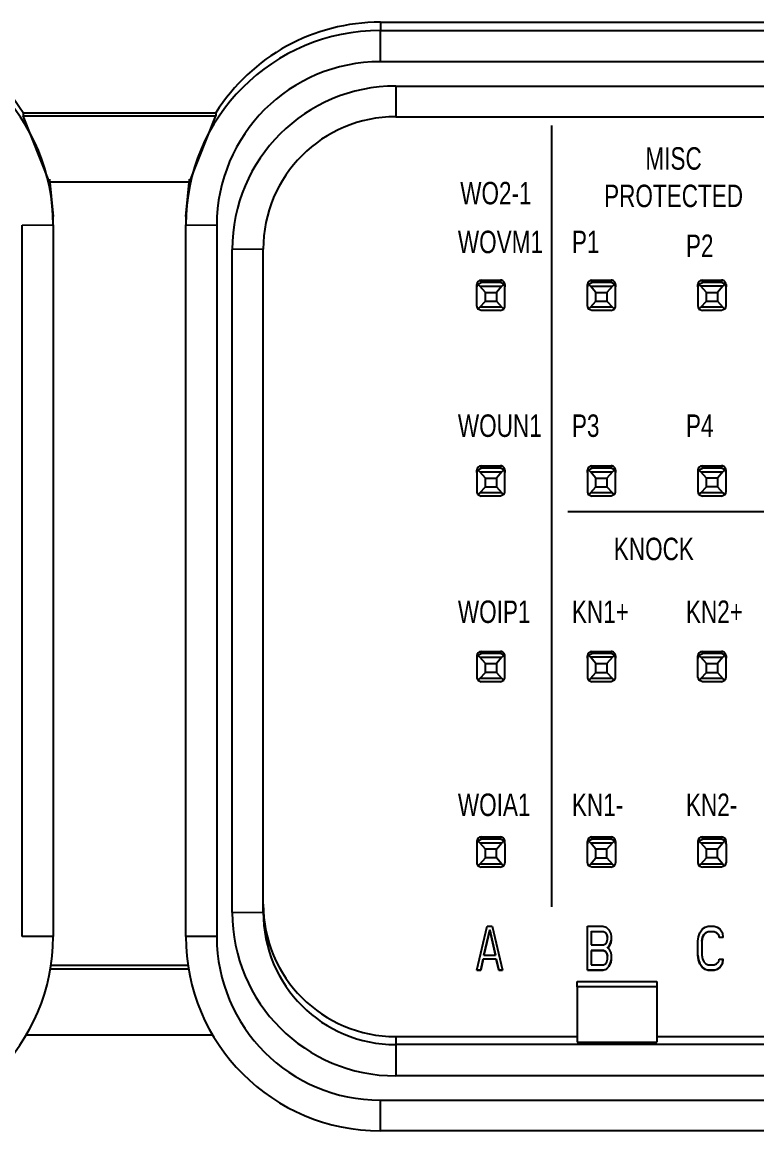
# Model space of a CAD drawing. Header units: inches. Extents: x -3.1 to 15.4, y 3.5 to 10.5.
# Drawn here: x 11.808 to 12.462, y 8.738 to 9.726 of the extents above; entities that cross this region are included whole.
import ezdxf

# ---------------------------------------------------------------- set-up
doc = ezdxf.new("R2010")
doc.units = ezdxf.units.IN
doc.header["$MEASUREMENT"] = 0
doc.layers.get('0').update_dxf_attribs({"linetype": 'CONTINUOUS'})
doc.layers.add('TAGS', color=1, linetype='CONTINUOUS')
doc.styles.get("Standard").update_dxf_attribs({"font": 'txt', "width": 0.75})

msp = doc.modelspace()

# ---------------------------------------------------------------- linework, layer by layer
at = {"color": 7, "linetype": 'Continuous'}
for p, q in [((12.12675, 9.72587), (12.74204, 9.72587)), ((12.12675, 9.72587), (12.12675, 9.71843)), ((12.12675, 9.69063), (12.12675, 9.71843)), ((12.12675, 9.71843), (13.49289, 9.71843)), ((13.49289, 9.69063), (12.12675, 9.69063)), ((12.14053, 9.66898), (13.47911, 9.66898)), ((12.14053, 9.66898), (12.14053, 9.64166)), ((11.80864, 9.64517), (11.80864, 9.6423)), ((11.80864, 9.64517), (11.9803, 9.64517)), ((11.83215, 9.58324), (11.80864, 9.6423)), ((11.80864, 9.6423), (11.9803, 9.6423)), ((11.95679, 9.58324), (11.9803, 9.6423)), ((11.9803, 9.64517), (11.9803, 9.6423)), ((12.14053, 9.64166), (13.47911, 9.64166)), ((11.83215, 9.58611), (11.83541, 9.55265)), ((11.95679, 9.58324), (11.83215, 9.58324)), ((11.95352, 9.55265), (11.95679, 9.58611)), ((11.83541, 9.54521), (11.83541, 9.55265)), ((11.95352, 9.55265), (11.95352, 9.54521)), ((11.80785, 9.54497), (11.83541, 9.54521)), ((11.80785, 8.91114), (11.80785, 9.54497)), ((11.83541, 9.54521), (11.83541, 8.91138)), ((11.95352, 9.54521), (11.98108, 9.54497)), ((11.95352, 8.91138), (11.95352, 9.54521)), ((11.98108, 9.54497), (11.98108, 8.91114)), ((12.02242, 9.52356), (11.99486, 9.52332)), ((11.99486, 8.93279), (11.99486, 9.52332)), ((12.02242, 8.93303), (12.02242, 9.52356)), ((12.21268, 9.48996), (12.21268, 9.49206)), ((12.2136, 9.49247), (12.21661, 9.49398)), ((12.2154, 9.49074), (12.2136, 9.49247)), ((12.21661, 9.49398), (12.21661, 9.496)), ((12.21661, 9.496), (12.23374, 9.496)), ((12.23374, 9.49398), (12.21661, 9.49398)), ((12.23374, 9.496), (12.23374, 9.49398)), ((12.23675, 9.49247), (12.23374, 9.49398)), ((12.23675, 9.49247), (12.23496, 9.49074)), ((12.23768, 9.49206), (12.23768, 9.48996)), ((12.3111, 9.48996), (12.3111, 9.49206)), ((12.31203, 9.49247), (12.31504, 9.49398)), ((12.31382, 9.49074), (12.31203, 9.49247)), ((12.31504, 9.49398), (12.31504, 9.496)), ((12.31504, 9.496), (12.33217, 9.496)), ((12.33217, 9.49398), (12.31504, 9.49398)), ((12.33217, 9.496), (12.33217, 9.49398)), ((12.33518, 9.49247), (12.33217, 9.49398)), ((12.33518, 9.49247), (12.33338, 9.49074)), ((12.3361, 9.49206), (12.3361, 9.48996)), ((12.40953, 9.48996), (12.40953, 9.49206)), ((12.41045, 9.49247), (12.41346, 9.49398)), ((12.41225, 9.49074), (12.41045, 9.49247)), ((12.41346, 9.49398), (12.41346, 9.496)), ((12.41346, 9.496), (12.43059, 9.496)), ((12.43059, 9.49398), (12.41346, 9.49398)), ((12.43059, 9.496), (12.43059, 9.49398)), ((12.4336, 9.49247), (12.43059, 9.49398)), ((12.4336, 9.49247), (12.43181, 9.49074)), ((12.43453, 9.49206), (12.43453, 9.48996)), ((12.21268, 9.47284), (12.21268, 9.48996)), ((12.22026, 9.4851), (12.2154, 9.49074)), ((12.2154, 9.49074), (12.23496, 9.49074)), ((12.22026, 9.47729), (12.22026, 9.4851)), ((12.22026, 9.4851), (12.2301, 9.4851)), ((12.23496, 9.49074), (12.2301, 9.4851)), ((12.2301, 9.4851), (12.2301, 9.47729)), ((12.23768, 9.47284), (12.23768, 9.48996)), ((12.3111, 9.47284), (12.3111, 9.48996)), ((12.31868, 9.4851), (12.31382, 9.49074)), ((12.31382, 9.49074), (12.33338, 9.49074)), ((12.31868, 9.47729), (12.31868, 9.4851)), ((12.31868, 9.4851), (12.32852, 9.4851)), ((12.33338, 9.49074), (12.32852, 9.4851)), ((12.32852, 9.4851), (12.32852, 9.47729)), ((12.3361, 9.47284), (12.3361, 9.48996)), ((12.40953, 9.48996), (12.40953, 9.47284)), ((12.41711, 9.4851), (12.41225, 9.49074)), ((12.43181, 9.49074), (12.41225, 9.49074)), ((12.41711, 9.47729), (12.41711, 9.4851)), ((12.41711, 9.4851), (12.42695, 9.4851)), ((12.43181, 9.49074), (12.42695, 9.4851)), ((12.42695, 9.4851), (12.42695, 9.47729)), ((12.43453, 9.47284), (12.43453, 9.48996)), ((12.2154, 9.47191), (12.22026, 9.47729)), ((12.22026, 9.47729), (12.2301, 9.47729)), ((12.2301, 9.47729), (12.23496, 9.47191)), ((12.31382, 9.47191), (12.31868, 9.47729)), ((12.31868, 9.47729), (12.32852, 9.47729)), ((12.32852, 9.47729), (12.33338, 9.47191)), ((12.41225, 9.47191), (12.41711, 9.47729)), ((12.41711, 9.47729), (12.42695, 9.47729)), ((12.42695, 9.47729), (12.43181, 9.47191)), ((12.2154, 9.47191), (12.2136, 9.47028)), ((12.21661, 9.46898), (12.2136, 9.47028)), ((12.23496, 9.47191), (12.2154, 9.47191)), ((12.23374, 9.46898), (12.21661, 9.46898)), ((12.23374, 9.46898), (12.23675, 9.47028)), ((12.23675, 9.47028), (12.23496, 9.47191)), ((12.31382, 9.47191), (12.31203, 9.47028)), ((12.31504, 9.46898), (12.31203, 9.47028)), ((12.33338, 9.47191), (12.31382, 9.47191)), ((12.33217, 9.46898), (12.31504, 9.46898)), ((12.33217, 9.46898), (12.33518, 9.47028)), ((12.33518, 9.47028), (12.33338, 9.47191)), ((12.41225, 9.47191), (12.41045, 9.47028)), ((12.41045, 9.47028), (12.41346, 9.46898)), ((12.43181, 9.47191), (12.41225, 9.47191)), ((12.43059, 9.46898), (12.41346, 9.46898)), ((12.4336, 9.47028), (12.43059, 9.46898)), ((12.4336, 9.47028), (12.43181, 9.47191)), ((12.21268, 9.32462), (12.21268, 9.32671)), ((12.21268, 9.32462), (12.21268, 9.30749)), ((12.2136, 9.32712), (12.21661, 9.32863)), ((12.2154, 9.32539), (12.2136, 9.32713)), ((12.22026, 9.31975), (12.2154, 9.32539)), ((12.2154, 9.32539), (12.23496, 9.32539)), ((12.21661, 9.32863), (12.21661, 9.33065)), ((12.21661, 9.33065), (12.23374, 9.33065)), ((12.23374, 9.32863), (12.21661, 9.32863)), ((12.23496, 9.32539), (12.2301, 9.31975)), ((12.23374, 9.33065), (12.23374, 9.32863)), ((12.23675, 9.32713), (12.23374, 9.32863)), ((12.23675, 9.32713), (12.23496, 9.32539)), ((12.23768, 9.32671), (12.23768, 9.32462)), ((12.23768, 9.30749), (12.23768, 9.32462)), ((12.3111, 9.32462), (12.3111, 9.32671)), ((12.3111, 9.32462), (12.3111, 9.30749)), ((12.31203, 9.32712), (12.31504, 9.32863)), ((12.31382, 9.32539), (12.31203, 9.32713)), ((12.31868, 9.31975), (12.31382, 9.32539)), ((12.31382, 9.32539), (12.33338, 9.32539)), ((12.31504, 9.32863), (12.31504, 9.33065)), ((12.31504, 9.33065), (12.33217, 9.33065)), ((12.33217, 9.32863), (12.31504, 9.32863)), ((12.33338, 9.32539), (12.32852, 9.31975)), ((12.33217, 9.33065), (12.33217, 9.32863)), ((12.33518, 9.32713), (12.33217, 9.32863)), ((12.33518, 9.32713), (12.33338, 9.32539)), ((12.3361, 9.32671), (12.3361, 9.32462)), ((12.3361, 9.30749), (12.3361, 9.32462)), ((12.40953, 9.32671), (12.40953, 9.32462)), ((12.40953, 9.32462), (12.40953, 9.30749)), ((12.41045, 9.32712), (12.41346, 9.32863)), ((12.41045, 9.32713), (12.41225, 9.32539)), ((12.41711, 9.31975), (12.41225, 9.32539)), ((12.41225, 9.32539), (12.43181, 9.32539)), ((12.41346, 9.32863), (12.41346, 9.33065)), ((12.41346, 9.33065), (12.43059, 9.33065)), ((12.43059, 9.32863), (12.41346, 9.32863)), ((12.43181, 9.32539), (12.42695, 9.31975)), ((12.43059, 9.33065), (12.43059, 9.32863)), ((12.4336, 9.32713), (12.43059, 9.32863)), ((12.43181, 9.32539), (12.4336, 9.32713)), ((12.43453, 9.32462), (12.43453, 9.32671)), ((12.43453, 9.30749), (12.43453, 9.32462)), ((12.22026, 9.31194), (12.22026, 9.31975)), ((12.22026, 9.31975), (12.2301, 9.31975)), ((12.2301, 9.31975), (12.2301, 9.31194)), ((12.31868, 9.31194), (12.31868, 9.31975)), ((12.31868, 9.31975), (12.32852, 9.31975)), ((12.32852, 9.31975), (12.32852, 9.31194)), ((12.41711, 9.31194), (12.41711, 9.31975)), ((12.42695, 9.31975), (12.41711, 9.31975)), ((12.42695, 9.31975), (12.42695, 9.31194)), ((12.2154, 9.30657), (12.2136, 9.30493)), ((12.2136, 9.30493), (12.21661, 9.30363)), ((12.2154, 9.30657), (12.22026, 9.31194)), ((12.23496, 9.30657), (12.2154, 9.30657)), ((12.22026, 9.31194), (12.2301, 9.31194)), ((12.2301, 9.31194), (12.23496, 9.30657)), ((12.23675, 9.30493), (12.23374, 9.30363)), ((12.23675, 9.30493), (12.23496, 9.30657)), ((12.31382, 9.30657), (12.31203, 9.30493)), ((12.31203, 9.30493), (12.31504, 9.30363)), ((12.31382, 9.30657), (12.31868, 9.31194)), ((12.33338, 9.30657), (12.31382, 9.30657)), ((12.31868, 9.31194), (12.32852, 9.31194)), ((12.32852, 9.31194), (12.33338, 9.30657)), ((12.33518, 9.30493), (12.33217, 9.30363)), ((12.33518, 9.30493), (12.33338, 9.30657)), ((12.41045, 9.30493), (12.41225, 9.30657)), ((12.41045, 9.30493), (12.41346, 9.30363)), ((12.41225, 9.30657), (12.41711, 9.31194)), ((12.43181, 9.30657), (12.41225, 9.30657)), ((12.42695, 9.31194), (12.41711, 9.31194)), ((12.42695, 9.31194), (12.43181, 9.30657)), ((12.43059, 9.30363), (12.4336, 9.30493)), ((12.43181, 9.30657), (12.4336, 9.30493)), ((12.23374, 9.30363), (12.21661, 9.30363)), ((12.33217, 9.30363), (12.31504, 9.30363)), ((12.43059, 9.30363), (12.41346, 9.30363)), ((12.21268, 9.16136), (12.21268, 9.15927)), ((12.21268, 9.15927), (12.21268, 9.14214)), ((12.2136, 9.16178), (12.21661, 9.16328)), ((12.2136, 9.16178), (12.2154, 9.16004)), ((12.22026, 9.1544), (12.2154, 9.16004)), ((12.2154, 9.16004), (12.23496, 9.16004)), ((12.21661, 9.16328), (12.21661, 9.1653)), ((12.21661, 9.1653), (12.23374, 9.1653)), ((12.23374, 9.16328), (12.21661, 9.16328)), ((12.23496, 9.16004), (12.2301, 9.1544)), ((12.23374, 9.1653), (12.23374, 9.16328)), ((12.23675, 9.16178), (12.23374, 9.16328)), ((12.23496, 9.16004), (12.23675, 9.16178)), ((12.23768, 9.15927), (12.23768, 9.16136)), ((12.23768, 9.14214), (12.23768, 9.15927)), ((12.3111, 9.15927), (12.3111, 9.16136)), ((12.3111, 9.15927), (12.3111, 9.14214)), ((12.31203, 9.16178), (12.31504, 9.16328)), ((12.31382, 9.16004), (12.31203, 9.16178)), ((12.31868, 9.1544), (12.31382, 9.16004)), ((12.33338, 9.16004), (12.31382, 9.16004)), ((12.31504, 9.16328), (12.31504, 9.1653)), ((12.31504, 9.1653), (12.33217, 9.1653)), ((12.33217, 9.16328), (12.31504, 9.16328)), ((12.33338, 9.16004), (12.32852, 9.1544)), ((12.33217, 9.1653), (12.33217, 9.16328)), ((12.33518, 9.16178), (12.33217, 9.16328)), ((12.33518, 9.16178), (12.33338, 9.16004)), ((12.3361, 9.16136), (12.3361, 9.15927)), ((12.3361, 9.14214), (12.3361, 9.15927)), ((12.40953, 9.15927), (12.40953, 9.16136)), ((12.40953, 9.14214), (12.40953, 9.15927)), ((12.41045, 9.16178), (12.41346, 9.16328)), ((12.41225, 9.16004), (12.41045, 9.16178)), ((12.41711, 9.1544), (12.41225, 9.16004)), ((12.41225, 9.16004), (12.43181, 9.16004)), ((12.41346, 9.16328), (12.41346, 9.1653)), ((12.41346, 9.1653), (12.43059, 9.1653)), ((12.43059, 9.16328), (12.41346, 9.16328)), ((12.43181, 9.16004), (12.42695, 9.1544)), ((12.43059, 9.1653), (12.43059, 9.16328)), ((12.4336, 9.16178), (12.43059, 9.16328)), ((12.4336, 9.16178), (12.43181, 9.16004)), ((12.43453, 9.16136), (12.43453, 9.15927)), ((12.43453, 9.14214), (12.43453, 9.15927)), ((12.2154, 9.14122), (12.22026, 9.1466)), ((12.22026, 9.1466), (12.22026, 9.1544)), ((12.22026, 9.1544), (12.2301, 9.1544)), ((12.2301, 9.1466), (12.22026, 9.1466)), ((12.2301, 9.1544), (12.2301, 9.1466)), ((12.2301, 9.1466), (12.23496, 9.14122)), ((12.31382, 9.14122), (12.31868, 9.1466)), ((12.31868, 9.1466), (12.31868, 9.1544)), ((12.31868, 9.1544), (12.32852, 9.1544)), ((12.31868, 9.1466), (12.32852, 9.1466)), ((12.32852, 9.1544), (12.32852, 9.1466)), ((12.32852, 9.1466), (12.33338, 9.14122)), ((12.41225, 9.14122), (12.41711, 9.1466)), ((12.41711, 9.1466), (12.41711, 9.1544)), ((12.41711, 9.1544), (12.42695, 9.1544)), ((12.41711, 9.1466), (12.42695, 9.1466)), ((12.42695, 9.1544), (12.42695, 9.1466)), ((12.42695, 9.1466), (12.43181, 9.14122)), ((12.2136, 9.13958), (12.2154, 9.14122)), ((12.2136, 9.13958), (12.21661, 9.13828)), ((12.23496, 9.14122), (12.2154, 9.14122)), ((12.23374, 9.13828), (12.21661, 9.13828)), ((12.23374, 9.13828), (12.23675, 9.13958)), ((12.23496, 9.14122), (12.23675, 9.13958)), ((12.31382, 9.14122), (12.31203, 9.13958)), ((12.31203, 9.13958), (12.31504, 9.13828)), ((12.33338, 9.14122), (12.31382, 9.14122)), ((12.33217, 9.13828), (12.31504, 9.13828)), ((12.33518, 9.13958), (12.33217, 9.13828)), ((12.33518, 9.13958), (12.33338, 9.14122)), ((12.41225, 9.14122), (12.41045, 9.13958)), ((12.41346, 9.13828), (12.41045, 9.13958)), ((12.43181, 9.14122), (12.41225, 9.14122)), ((12.43059, 9.13828), (12.41346, 9.13828)), ((12.43059, 9.13828), (12.4336, 9.13958)), ((12.4336, 9.13958), (12.43181, 9.14122)), ((12.21661, 8.99794), (12.21661, 8.99995)), ((12.21661, 8.99995), (12.23374, 8.99995)), ((12.23374, 8.99995), (12.23374, 8.99794)), ((12.31504, 8.99794), (12.31504, 8.99995)), ((12.31504, 8.99995), (12.33217, 8.99995)), ((12.33217, 8.99995), (12.33217, 8.99794)), ((12.41346, 8.99794), (12.41346, 8.99995)), ((12.41346, 8.99995), (12.43059, 8.99995)), ((12.43059, 8.99995), (12.43059, 8.99794)), ((12.21268, 8.99602), (12.21268, 8.99392)), ((12.21268, 8.99392), (12.21268, 8.97679)), ((12.2136, 8.99643), (12.21661, 8.99794)), ((12.2136, 8.99643), (12.2154, 8.9947)), ((12.22026, 8.98905), (12.2154, 8.9947)), ((12.2154, 8.9947), (12.23496, 8.9947)), ((12.23374, 8.99794), (12.21661, 8.99794)), ((12.22026, 8.98125), (12.22026, 8.98905)), ((12.2301, 8.98905), (12.22026, 8.98905)), ((12.2301, 8.98905), (12.23496, 8.9947)), ((12.2301, 8.98125), (12.2301, 8.98905)), ((12.23675, 8.99643), (12.23374, 8.99794)), ((12.23496, 8.9947), (12.23675, 8.99643)), ((12.23768, 8.99392), (12.23768, 8.99602)), ((12.23768, 8.99392), (12.23768, 8.97679)), ((12.3111, 8.99392), (12.3111, 8.99602)), ((12.3111, 8.97679), (12.3111, 8.99392)), ((12.31203, 8.99643), (12.31504, 8.99794)), ((12.31382, 8.9947), (12.31203, 8.99643)), ((12.31868, 8.98905), (12.31382, 8.9947)), ((12.31382, 8.9947), (12.33338, 8.9947)), ((12.33217, 8.99794), (12.31504, 8.99794)), ((12.31868, 8.98125), (12.31868, 8.98905)), ((12.32852, 8.98905), (12.31868, 8.98905)), ((12.32852, 8.98905), (12.33338, 8.9947)), ((12.32852, 8.98125), (12.32852, 8.98905)), ((12.33518, 8.99643), (12.33217, 8.99794)), ((12.33338, 8.9947), (12.33518, 8.99643)), ((12.3361, 8.99602), (12.3361, 8.99392)), ((12.3361, 8.99392), (12.3361, 8.97679)), ((12.40953, 8.99602), (12.40953, 8.99392)), ((12.40953, 8.99392), (12.40953, 8.97679)), ((12.41045, 8.99643), (12.41346, 8.99794)), ((12.41045, 8.99643), (12.41225, 8.9947)), ((12.41711, 8.98905), (12.41225, 8.9947)), ((12.41225, 8.9947), (12.43181, 8.9947)), ((12.43059, 8.99794), (12.41346, 8.99794)), ((12.41711, 8.98125), (12.41711, 8.98905)), ((12.42695, 8.98905), (12.41711, 8.98905)), ((12.42695, 8.98905), (12.43181, 8.9947)), ((12.42695, 8.98125), (12.42695, 8.98905)), ((12.4336, 8.99643), (12.43059, 8.99794)), ((12.43181, 8.9947), (12.4336, 8.99643)), ((12.43453, 8.99392), (12.43453, 8.99602)), ((12.43453, 8.99392), (12.43453, 8.97679)), ((12.2154, 8.97587), (12.22026, 8.98125)), ((12.2301, 8.98125), (12.22026, 8.98125)), ((12.23496, 8.97587), (12.2301, 8.98125)), ((12.31382, 8.97587), (12.31868, 8.98125)), ((12.31868, 8.98125), (12.32852, 8.98125)), ((12.32852, 8.98125), (12.33338, 8.97587)), ((12.41225, 8.97587), (12.41711, 8.98125)), ((12.42695, 8.98125), (12.41711, 8.98125)), ((12.43181, 8.97587), (12.42695, 8.98125)), ((12.2136, 8.97423), (12.2154, 8.97587)), ((12.2136, 8.97423), (12.21661, 8.97294)), ((12.23496, 8.97587), (12.2154, 8.97587)), ((12.23374, 8.97294), (12.21661, 8.97294)), ((12.23374, 8.97294), (12.23675, 8.97423)), ((12.23675, 8.97423), (12.23496, 8.97587)), ((12.31382, 8.97587), (12.31203, 8.97423)), ((12.31504, 8.97294), (12.31203, 8.97424)), ((12.33338, 8.97587), (12.31382, 8.97587)), ((12.33217, 8.97294), (12.31504, 8.97294)), ((12.33217, 8.97294), (12.33518, 8.97423)), ((12.33518, 8.97423), (12.33338, 8.97587)), ((12.41045, 8.97423), (12.41225, 8.97587)), ((12.41045, 8.97423), (12.41346, 8.97294)), ((12.43181, 8.97587), (12.41225, 8.97587)), ((12.43059, 8.97294), (12.41346, 8.97294)), ((12.4336, 8.97424), (12.43059, 8.97294)), ((12.4336, 8.97423), (12.43181, 8.97587)), ((11.99486, 8.93279), (12.02242, 8.93303)), ((12.21268, 8.88116), (12.22186, 8.92053)), ((12.22186, 8.92053), (12.22646, 8.92053)), ((12.22646, 8.92053), (12.23564, 8.88116)), ((12.3111, 8.92053), (12.32488, 8.92053)), ((12.3111, 8.88116), (12.3111, 8.92053)), ((12.32488, 8.92053), (12.32775, 8.91969)), ((12.32775, 8.91969), (12.33005, 8.91718)), ((12.41355, 8.91801), (12.41584, 8.91969)), ((12.41584, 8.91969), (12.41871, 8.92053)), ((12.41871, 8.92053), (12.42388, 8.92053)), ((12.42388, 8.92053), (12.42675, 8.91969)), ((12.42675, 8.91969), (12.42905, 8.91801)), ((11.83541, 8.91138), (11.80785, 8.91114)), ((11.98108, 8.91114), (11.95352, 8.91138)), ((12.21899, 8.89466), (12.22416, 8.91728)), ((12.22416, 8.91718), (12.21899, 8.89456)), ((12.22416, 8.91718), (12.22416, 8.91728)), ((12.22416, 8.91728), (12.22933, 8.89466)), ((12.22933, 8.89456), (12.22416, 8.91718)), ((12.31455, 8.9156), (12.32546, 8.9156)), ((12.31455, 8.9155), (12.31455, 8.9156)), ((12.32546, 8.9155), (12.31455, 8.9155)), ((12.31455, 8.9155), (12.31455, 8.90377)), ((12.32546, 8.9156), (12.32546, 8.9155)), ((12.32546, 8.9156), (12.32718, 8.91477)), ((12.32718, 8.91466), (12.32546, 8.9155)), ((12.32718, 8.91466), (12.32718, 8.91477)), ((12.32718, 8.91477), (12.32833, 8.91309)), ((12.32833, 8.91299), (12.32718, 8.91466)), ((12.32833, 8.91299), (12.32833, 8.91309)), ((12.32833, 8.91309), (12.3289, 8.91058)), ((12.3289, 8.91047), (12.32833, 8.91299)), ((12.3289, 8.91047), (12.3289, 8.91058)), ((12.3289, 8.9088), (12.3289, 8.91047)), ((12.33005, 8.91718), (12.33187, 8.91363)), ((12.33187, 8.91363), (12.3323, 8.91131)), ((12.3323, 8.91131), (12.3323, 8.90796)), ((12.40958, 8.90712), (12.41002, 8.91112)), ((12.41002, 8.91112), (12.41125, 8.91466)), ((12.41125, 8.91466), (12.41355, 8.91801)), ((12.41297, 8.90723), (12.41355, 8.91058)), ((12.41345, 8.91028), (12.41302, 8.90712)), ((12.41469, 8.91299), (12.41345, 8.91028)), ((12.41355, 8.91058), (12.41346, 8.91029)), ((12.41355, 8.91058), (12.41469, 8.91309)), ((12.41469, 8.91309), (12.41642, 8.91477)), ((12.41642, 8.91466), (12.41469, 8.91299)), ((12.41469, 8.91309), (12.41469, 8.91299)), ((12.41642, 8.91477), (12.41871, 8.9156)), ((12.41871, 8.9155), (12.41642, 8.91466)), ((12.41642, 8.91477), (12.41642, 8.91466)), ((12.41871, 8.9156), (12.41871, 8.9155)), ((12.41871, 8.9156), (12.42388, 8.9156)), ((12.42388, 8.9155), (12.41871, 8.9155)), ((12.42388, 8.9156), (12.42388, 8.9155)), ((12.42388, 8.9156), (12.42618, 8.91477)), ((12.42618, 8.91466), (12.42388, 8.9155)), ((12.42618, 8.91477), (12.42618, 8.91466)), ((12.42618, 8.91477), (12.4279, 8.91309)), ((12.428, 8.91289), (12.42618, 8.91466)), ((12.4279, 8.91309), (12.42793, 8.91288)), ((12.4279, 8.91309), (12.42847, 8.91058)), ((12.42838, 8.91047), (12.428, 8.91289)), ((12.43182, 8.91047), (12.42838, 8.91047)), ((12.42847, 8.91058), (12.42847, 8.91047)), ((12.42847, 8.91058), (12.43192, 8.91058)), ((12.42905, 8.91801), (12.43144, 8.91452)), ((12.43144, 8.91452), (12.43182, 8.91047)), ((12.31455, 8.90377), (12.32546, 8.90377)), ((12.32546, 8.90377), (12.32718, 8.90461)), ((12.32718, 8.90461), (12.32833, 8.90629)), ((12.32833, 8.90629), (12.3289, 8.9088)), ((12.3289, 8.90136), (12.33005, 8.9022)), ((12.33005, 8.9021), (12.3289, 8.90126)), ((12.3289, 8.90126), (12.3289, 8.90136)), ((12.3289, 8.90126), (12.33005, 8.90042)), ((12.33187, 8.90564), (12.33005, 8.9021)), ((12.33005, 8.9022), (12.33177, 8.90555)), ((12.33005, 8.9022), (12.33005, 8.9021)), ((12.33005, 8.90042), (12.33187, 8.89688)), ((12.33177, 8.90555), (12.33235, 8.90806)), ((12.33177, 8.90555), (12.33182, 8.90565)), ((12.3323, 8.90796), (12.33187, 8.90564)), ((12.40958, 8.89456), (12.40958, 8.90712)), ((12.41297, 8.90723), (12.41297, 8.90712)), ((12.41302, 8.90712), (12.41302, 8.89456)), ((12.21612, 8.88126), (12.21842, 8.89131)), ((12.21842, 8.89121), (12.21612, 8.88116)), ((12.21842, 8.89131), (12.2299, 8.89131)), ((12.2299, 8.89121), (12.21842, 8.89121)), ((12.21899, 8.89456), (12.21899, 8.89466)), ((12.21899, 8.89456), (12.22933, 8.89456)), ((12.22933, 8.89466), (12.22933, 8.89456)), ((12.2299, 8.89131), (12.2322, 8.88126)), ((12.2322, 8.88116), (12.2299, 8.89121)), ((12.31455, 8.89875), (12.31455, 8.89885)), ((12.31455, 8.89885), (12.32546, 8.89885)), ((12.32546, 8.89875), (12.31455, 8.89875)), ((12.31455, 8.89875), (12.31455, 8.88618)), ((12.32546, 8.89875), (12.32546, 8.89885)), ((12.32546, 8.89885), (12.32718, 8.89801)), ((12.32718, 8.89791), (12.32546, 8.89875)), ((12.32718, 8.89791), (12.32718, 8.89801)), ((12.32718, 8.89801), (12.32833, 8.89634)), ((12.32833, 8.89624), (12.32718, 8.89791)), ((12.32833, 8.89624), (12.32833, 8.89634)), ((12.32833, 8.89634), (12.3289, 8.89383)), ((12.3289, 8.89372), (12.32833, 8.89624)), ((12.32833, 8.8887), (12.3289, 8.89121)), ((12.3289, 8.89372), (12.3289, 8.89383)), ((12.3289, 8.89121), (12.3289, 8.89372)), ((12.33177, 8.88796), (12.33235, 8.89047)), ((12.33187, 8.89688), (12.3323, 8.89456)), ((12.3323, 8.89037), (12.33187, 8.88804)), ((12.3323, 8.89456), (12.3323, 8.89037)), ((12.40953, 8.89466), (12.4101, 8.89047)), ((12.41002, 8.89057), (12.40958, 8.89456)), ((12.41125, 8.88702), (12.41002, 8.89057)), ((12.4101, 8.89047), (12.41004, 8.89056)), ((12.4101, 8.89047), (12.41125, 8.88712)), ((12.41302, 8.89456), (12.41345, 8.8914)), ((12.41345, 8.8914), (12.41469, 8.8887)), ((12.428, 8.88879), (12.42838, 8.89121)), ((12.42838, 8.89121), (12.43182, 8.89121)), ((12.43135, 8.88712), (12.43192, 8.89131)), ((12.43182, 8.89121), (12.43144, 8.88716)), ((11.83299, 8.88248), (11.95595, 8.88248)), ((11.95549, 8.88535), (11.83345, 8.88535)), ((12.21268, 8.88126), (12.21612, 8.88126)), ((12.21612, 8.88116), (12.21268, 8.88116)), ((12.21612, 8.88126), (12.21612, 8.88116)), ((12.2322, 8.88126), (12.2322, 8.88116)), ((12.2322, 8.88126), (12.23564, 8.88126)), ((12.23564, 8.88116), (12.2322, 8.88116)), ((12.3111, 8.88126), (12.32488, 8.88126)), ((12.32488, 8.88116), (12.3111, 8.88116)), ((12.31455, 8.88618), (12.32546, 8.88618)), ((12.32488, 8.88126), (12.32775, 8.8821)), ((12.32775, 8.882), (12.32488, 8.88116)), ((12.32488, 8.88126), (12.32488, 8.88116)), ((12.32546, 8.88618), (12.32718, 8.88702)), ((12.32718, 8.88702), (12.32833, 8.8887)), ((12.32775, 8.8821), (12.33005, 8.88461)), ((12.33005, 8.88451), (12.32775, 8.882)), ((12.32775, 8.8821), (12.32775, 8.882)), ((12.33187, 8.88804), (12.33005, 8.88451)), ((12.33005, 8.88461), (12.33177, 8.88796)), ((12.33005, 8.88461), (12.33005, 8.88451)), ((12.33177, 8.88796), (12.33182, 8.88806)), ((12.41125, 8.88712), (12.41125, 8.88702)), ((12.41125, 8.88712), (12.41355, 8.88377)), ((12.41355, 8.88367), (12.41125, 8.88702)), ((12.41355, 8.88377), (12.41355, 8.88367)), ((12.41355, 8.88377), (12.41584, 8.8821)), ((12.41584, 8.882), (12.41355, 8.88367)), ((12.41469, 8.8887), (12.41642, 8.88702)), ((12.41584, 8.8821), (12.41584, 8.882)), ((12.41584, 8.8821), (12.41871, 8.88126)), ((12.41871, 8.88116), (12.41584, 8.882)), ((12.41642, 8.88702), (12.41871, 8.88618)), ((12.41871, 8.88618), (12.42388, 8.88618)), ((12.41871, 8.88126), (12.41871, 8.88116)), ((12.41871, 8.88126), (12.42388, 8.88126)), ((12.42388, 8.88116), (12.41871, 8.88116)), ((12.42388, 8.88618), (12.42618, 8.88702)), ((12.42388, 8.88126), (12.42675, 8.8821)), ((12.42675, 8.882), (12.42388, 8.88116)), ((12.42388, 8.88126), (12.42388, 8.88116)), ((12.42618, 8.88702), (12.428, 8.88879)), ((12.42675, 8.8821), (12.42905, 8.88377)), ((12.42905, 8.88367), (12.42675, 8.882)), ((12.42675, 8.8821), (12.42675, 8.882)), ((12.43144, 8.88716), (12.42905, 8.88367)), ((12.42905, 8.88377), (12.43135, 8.88712)), ((12.42905, 8.88377), (12.42905, 8.88367)), ((12.43135, 8.88712), (12.43137, 8.88717)), ((12.30195, 8.86635), (12.30195, 8.87132)), ((12.30195, 8.87132), (12.37282, 8.87132)), ((12.37282, 8.87132), (12.37282, 8.86635)), ((12.37282, 8.86635), (12.30195, 8.86635)), ((12.30195, 8.86635), (12.30195, 8.81714)), ((12.37282, 8.86635), (12.37282, 8.81714)), ((11.97751, 8.82343), (11.81143, 8.82343)), ((12.14053, 8.8221), (12.14053, 8.81492)), ((12.14053, 8.8221), (12.30195, 8.8221)), ((12.37282, 8.8221), (12.75864, 8.8221)), ((12.14053, 8.81492), (12.14053, 8.78713)), ((13.47911, 8.81492), (12.14053, 8.81492)), ((12.30195, 8.81714), (12.37282, 8.81714)), ((13.47911, 8.78713), (12.14053, 8.78713)), ((12.12675, 8.76547), (13.49289, 8.76547)), ((12.12675, 8.73816), (12.12675, 8.76547)), ((13.49289, 8.73816), (12.12675, 8.73816))]:
    msp.add_line(p, q, dxfattribs=at)
for centre, radius, start, end in [((11.66219, 9.55264), 0.17323, 32.28375, 90.00037), ((12.12675, 9.55264), 0.17323, 89.99963, 147.71625), ((11.66219, 9.54521), 0.17323, 0.00109, 90.00109), ((12.12675, 9.54521), 0.17323, 89.99891, 179.99891), ((12.12675, 9.54497), 0.14567, 89.99891, 179.99891), ((12.14053, 9.52332), 0.14567, 89.99891, 179.99891), ((12.14053, 9.52356), 0.11811, 89.99891, 179.99891), ((12.21661, 9.49206), 0.00394, 89.99891, 179.99891), ((12.21651, 9.48998), 0.00383, 139.403, 180.24937), ((12.23374, 9.49206), 0.00394, 0.00109, 90.00109), ((12.23383, 9.48997), 0.00385, 359.90586, 40.52778), ((12.31504, 9.49206), 0.00394, 89.99891, 179.99891), ((12.31493, 9.48998), 0.00383, 139.403, 180.24937), ((12.33217, 9.49206), 0.00394, 0.00109, 90.00109), ((12.33225, 9.48997), 0.00385, 359.90586, 40.52778), ((12.41346, 9.49206), 0.00394, 89.99891, 179.99891), ((12.41338, 9.48997), 0.00385, 139.47221, 180.09415), ((12.43059, 9.49206), 0.00394, 0.00109, 90.00109), ((12.43068, 9.48997), 0.00385, 359.90586, 40.52778), ((12.2167, 9.47284), 0.00402, 180.09151, 219.61212), ((12.23365, 9.47284), 0.00402, 320.38787, 359.90849), ((12.31513, 9.47284), 0.00402, 180.09151, 219.61212), ((12.33208, 9.47284), 0.00402, 320.38787, 359.90849), ((12.41355, 9.47284), 0.00402, 180.09151, 219.61212), ((12.4305, 9.47284), 0.00402, 320.38787, 359.90849), ((12.21661, 9.32671), 0.00394, 89.99891, 179.99891), ((12.21653, 9.32462), 0.00385, 139.47221, 180.09415), ((12.23374, 9.32671), 0.00394, 0.00109, 90.00109), ((12.23383, 9.32462), 0.00385, 359.90586, 40.52778), ((12.31504, 9.32671), 0.00394, 89.99891, 179.99891), ((12.31495, 9.32462), 0.00385, 139.47221, 180.09415), ((12.33217, 9.32671), 0.00394, 0.00109, 90.00109), ((12.33225, 9.32462), 0.00385, 359.90586, 40.52778), ((12.41346, 9.32671), 0.00394, 89.99891, 179.99891), ((12.41338, 9.32462), 0.00385, 139.47221, 180.09415), ((12.43059, 9.32671), 0.00394, 0.00109, 90.00109), ((12.43068, 9.32462), 0.00385, 359.90586, 40.52778), ((12.2167, 9.3075), 0.00402, 180.09151, 219.61212), ((12.23365, 9.3075), 0.00402, 320.38787, 359.90849), ((12.31513, 9.3075), 0.00402, 180.09151, 219.61212), ((12.33208, 9.3075), 0.00402, 320.38787, 359.90849), ((12.41355, 9.3075), 0.00402, 180.09151, 219.61212), ((12.4305, 9.3075), 0.00402, 320.38787, 359.90849), ((12.21661, 9.16136), 0.00394, 89.99891, 179.99891), ((12.21653, 9.15927), 0.00385, 139.47221, 180.09415), ((12.23374, 9.16136), 0.00394, 0.00109, 90.00109), ((12.23383, 9.15927), 0.00385, 359.90586, 40.52778), ((12.31504, 9.16136), 0.00394, 89.99891, 179.99891), ((12.31495, 9.15927), 0.00385, 139.47221, 180.09415), ((12.33217, 9.16136), 0.00394, 0.00109, 90.00109), ((12.33225, 9.15927), 0.00385, 359.90586, 40.52778), ((12.41346, 9.16136), 0.00394, 89.99891, 179.99891), ((12.41336, 9.15928), 0.00383, 139.403, 180.24937), ((12.43059, 9.16136), 0.00394, 0.00109, 90.00109), ((12.43068, 9.15927), 0.00385, 359.90586, 40.52778), ((12.2167, 9.14215), 0.00402, 180.09151, 219.61212), ((12.23365, 9.14215), 0.00402, 320.38787, 359.90849), ((12.31513, 9.14215), 0.00402, 180.09151, 219.61212), ((12.33208, 9.14215), 0.00402, 320.38787, 359.90849), ((12.41355, 9.14215), 0.00402, 180.09151, 219.61212), ((12.4305, 9.14215), 0.00402, 320.38787, 359.90849), ((12.21661, 8.99602), 0.00394, 89.99891, 179.99891), ((12.23374, 8.99602), 0.00394, 0.00109, 90.00109), ((12.31504, 8.99602), 0.00394, 89.99891, 179.99891), ((12.33217, 8.99602), 0.00394, 0.00109, 90.00109), ((12.41346, 8.99602), 0.00394, 89.99891, 179.99891), ((12.43059, 8.99602), 0.00394, 0.00109, 90.00109), ((12.21653, 8.99393), 0.00385, 139.47221, 180.09415), ((12.23383, 8.99393), 0.00385, 359.90586, 40.52778), ((12.31493, 8.99394), 0.00383, 139.403, 180.24937), ((12.33225, 8.99393), 0.00385, 359.90586, 40.52778), ((12.41338, 8.99393), 0.00385, 139.47221, 180.09415), ((12.43068, 8.99393), 0.00385, 359.90586, 40.52778), ((12.2167, 8.9768), 0.00402, 180.09151, 219.61212), ((12.23365, 8.9768), 0.00402, 320.38787, 359.90849), ((12.31513, 8.9768), 0.00402, 180.09151, 219.61212), ((12.33208, 8.9768), 0.00402, 320.38787, 359.90849), ((12.41355, 8.9768), 0.00402, 180.09151, 219.61212), ((12.4305, 8.9768), 0.00402, 320.38787, 359.90849), ((12.14053, 8.94021), 0.11811, 180.00109, 270.00109), ((12.14053, 8.93279), 0.14567, 180.00109, 270.00109), ((12.14053, 8.93303), 0.11811, 180.00109, 270.00109), ((11.66219, 8.91138), 0.17323, 269.99891, 359.99891), ((12.12675, 8.91138), 0.17323, 180.00109, 270.00109), ((12.12675, 8.91114), 0.14567, 180.00109, 270.00109)]:
    msp.add_arc(centre, radius, start, end, dxfattribs=at)
at = {"layer": 'TAGS'}
for p, q in [((12.27901, 9.63394), (12.27901, 8.93759)), ((12.29356, 9.28985), (12.98006, 9.28985))]:
    msp.add_line(p, q, dxfattribs=at)

# ---------------------------------------------------------------- texts
at = {"char_height": 0.02, "width": 0.058101, "attachment_point": 1}
for s, insert in [('{WOVM1}', (12.19578, 9.54008)), ('{P1}', (12.29732, 9.54008)), ('{P2}', (12.39885, 9.53664)), ('{WOUN1}', (12.19578, 9.37639)), ('{P3}', (12.29732, 9.37639)), ('{P4}', (12.39885, 9.37639)), ('{WOIP1}', (12.19578, 9.21062)), ('{KN1+}', (12.29732, 9.21062)), ('{KN2+}', (12.39885, 9.21062)), ('{WOIA1}', (12.19578, 9.03864)), ('{KN1-}', (12.29732, 9.03864)), ('{KN2-}', (12.39885, 9.03864))]:
    msp.add_mtext(s, dxfattribs=dict(at, insert=insert))
at = {"layer": 'TAGS', "char_height": 0.02, "attachment_point": 1}
for s, insert, width in [('{\\pxqc;MISC\\PPROTECTED}', (12.28859, 9.61445), 0.1984872), ('{WO2-1}', (12.19786, 9.58359), 0.058101), ('{KNOCK}', (12.33461, 9.26657), 0.128854)]:
    msp.add_mtext(s, dxfattribs=dict(at, insert=insert, width=width))

doc.saveas('drawing.dxf')
